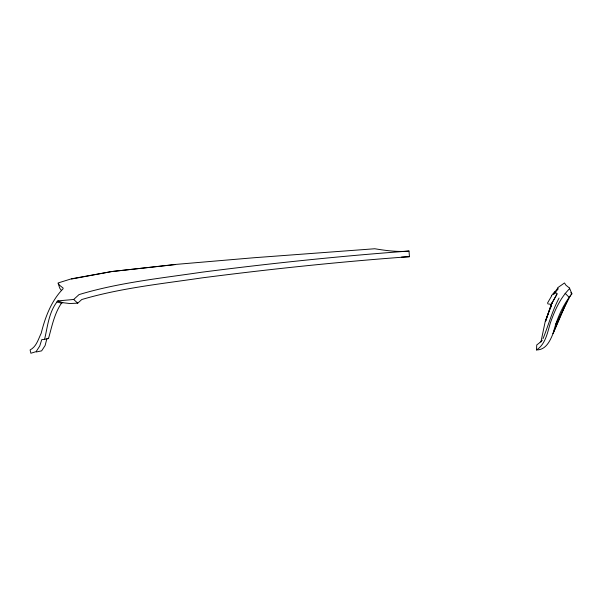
<?xml version="1.0" encoding="UTF-8"?>
<svg xmlns="http://www.w3.org/2000/svg" width="602" height="602" viewBox="0 0 602 602"><rect width="100%" height="100%" fill="white"/><g stroke="black" fill="none" stroke-linecap="round" stroke-linejoin="round"><path stroke-width="0.9" d="M557.791 287.666L564.488 282.97L565.94 285.213L569.515 288.065L569.454 288.817C560.093 298.186 554.638 310.67 550.303 323.131C547.481 332.552 545.54 344.291 536.51 349.935L536.743 344.954L539.324 342.997M540.912 342.034L545.277 321.22L551.831 303.288L557.369 293.656M408.991 251.049C397.568 252.178 385.995 250.59 374.79 248.754L253.976 257.739L175.31 264.451L111.761 271.54L71.563 278.771L58.078 282.97L59.53 285.213L63.105 288.065L63.044 288.817C51.358 300.767 45.188 317.156 41.192 333.267C38.272 339.227 36.511 346.617 30.1 349.935L30.875 353.246L36.112 351.636L39.74 346.045L41.749 339.641L44.578 339.4C47.648 326.367 48.928 311.497 57.8 300.91L73.692 299.472L79.05 294.589C118.797 282.586 160.267 278.342 201.188 272.292C270.26 263.405 339.528 256.106 408.991 251.049L409.458 256.678C340.085 261.719 270.908 269.004 201.918 277.883C161.69 283.843 120.919 287.959 81.782 299.525L77.726 303.175L69.742 303.521L62.766 302.686L57.8 300.91M550.378 308.826L551.447 304.401L547.835 303.859M550.943 306.869L551.831 303.288L545.585 321.227L551.831 303.288M569.515 288.065L571.9 293.859C562.577 305.267 556.669 319.278 553.027 333.628C550.04 340.943 545.879 350.033 536.51 349.935M36.376 351.959L41.628 350.861L45.105 345.563L46.79 339.039L48.581 338.271C51.938 326.299 54.376 313.582 61.479 303.16L62.766 302.686M559.055 298.05C552.192 310.986 548.49 325.223 543.004 338.723M564.556 306.109L553.027 333.628L567.107 301.241M555.729 324.215L570.719 294.957M556.654 294.566L551.101 304.71L552.252 302.678M551.748 295.74L547.481 303.13M554.893 291.955L557.791 288.132M541.762 340.8L542.282 340.168M551.477 295.612L554.728 291.684M558.34 288.749L554.179 293.656L555.766 292.489L556.617 293.513M553.464 294.566L555.669 292.331M539.708 342.628L541.341 341.251M44.578 339.4L48.581 338.271M71.563 279.035L111.761 271.54L175.31 264.594M409.458 256.678L401.511 257.107M56.806 301.903L61.479 303.16M570.809 292.715L571.9 293.859M73.692 299.472L77.726 303.175M565.097 293.279L569.108 297.275M58.153 283.527L59.831 288.335L61.442 290.51"/></g></svg>
